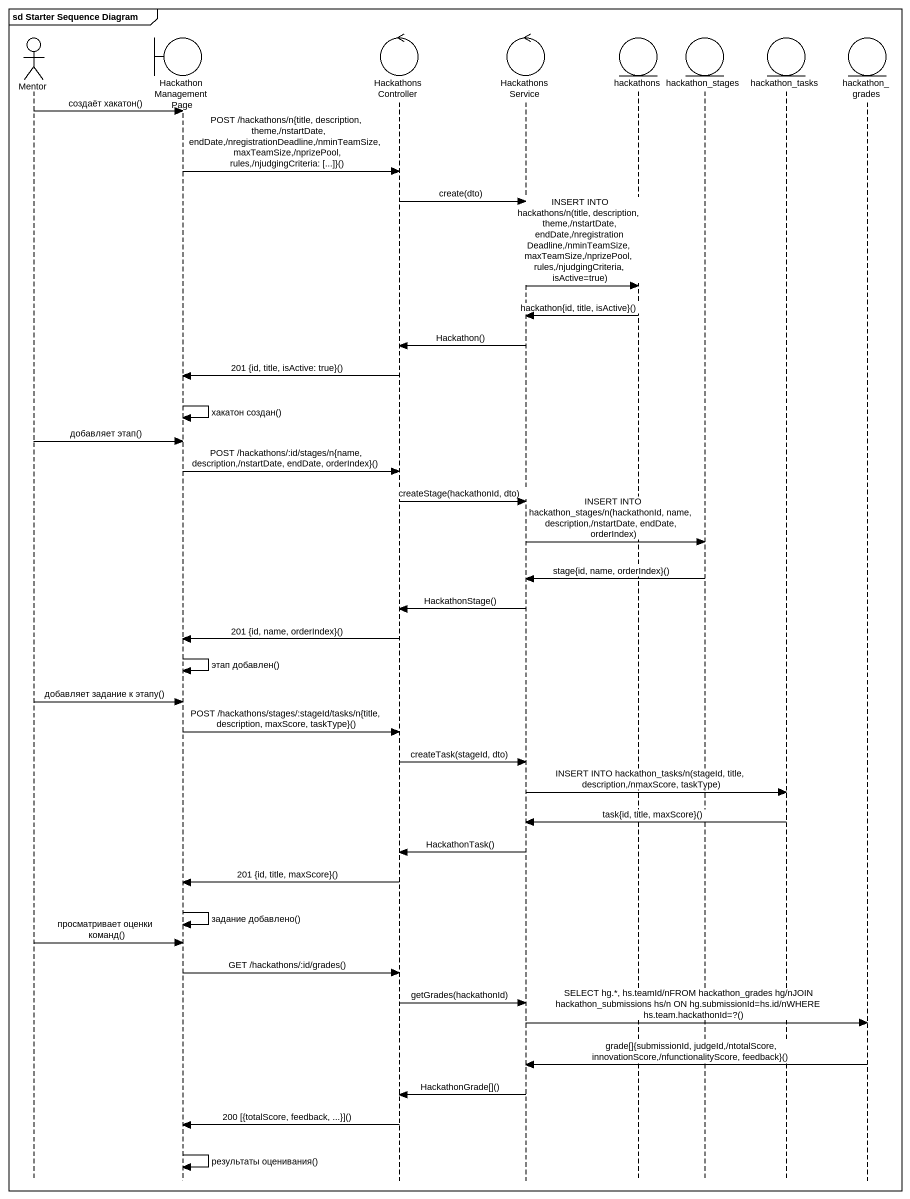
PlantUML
@startuml
mainframe sd Starter Sequence Diagram
hide footbox
actor Mentor
boundary HackathonManagementPage
control HackathonsController
control HackathonsService
entity hackathons
entity hackathon_stages
entity hackathon_tasks
entity hackathon_grades

Mentor -> HackathonManagementPage : создаёт хакатон()
HackathonManagementPage -> HackathonsController : POST /hackathons/n{title, description, theme,/nstartDate, endDate,/nregistrationDeadline,/nminTeamSize, maxTeamSize,/nprizePool, rules,/njudgingCriteria: [...]}()
HackathonsController -> HackathonsService : create(dto)
HackathonsService -> hackathons : INSERT INTO hackathons/n(title, description, theme,/nstartDate, endDate,/nregistrationDeadline,/nminTeamSize, maxTeamSize,/nprizePool, rules,/njudgingCriteria, isActive=true)
hackathons -> HackathonsService : hackathon{id, title, isActive}()
HackathonsService -> HackathonsController : Hackathon()
HackathonsController -> HackathonManagementPage : 201 {id, title, isActive: true}()
HackathonManagementPage -> HackathonManagementPage : хакатон создан()
Mentor -> HackathonManagementPage : добавляет этап()
HackathonManagementPage -> HackathonsController : POST /hackathons/:id/stages/n{name, description,/nstartDate, endDate, orderIndex}()
HackathonsController -> HackathonsService : createStage(hackathonId, dto)
HackathonsService -> hackathon_stages : INSERT INTO hackathon_stages/n(hackathonId, name, description,/nstartDate, endDate, orderIndex)
hackathon_stages -> HackathonsService : stage{id, name, orderIndex}()
HackathonsService -> HackathonsController : HackathonStage()
HackathonsController -> HackathonManagementPage : 201 {id, name, orderIndex}()
HackathonManagementPage -> HackathonManagementPage : этап добавлен()
Mentor -> HackathonManagementPage : добавляет задание к этапу()
HackathonManagementPage -> HackathonsController : POST /hackathons/stages/:stageId/tasks/n{title, description, maxScore, taskType}()
HackathonsController -> HackathonsService : createTask(stageId, dto)
HackathonsService -> hackathon_tasks : INSERT INTO hackathon_tasks/n(stageId, title, description,/nmaxScore, taskType)
hackathon_tasks -> HackathonsService : task{id, title, maxScore}()
HackathonsService -> HackathonsController : HackathonTask()
HackathonsController -> HackathonManagementPage : 201 {id, title, maxScore}()
HackathonManagementPage -> HackathonManagementPage : задание добавлено()
Mentor -> HackathonManagementPage : просматривает оценки команд()
HackathonManagementPage -> HackathonsController : GET /hackathons/:id/grades()
HackathonsController -> HackathonsService : getGrades(hackathonId)
HackathonsService -> hackathon_grades : SELECT hg.*, hs.teamId/nFROM hackathon_grades hg/nJOIN hackathon_submissions hs/n ON hg.submissionId=hs.id/nWHERE hs.team.hackathonId=?()
hackathon_grades -> HackathonsService : grade[]{submissionId, judgeId,/ntotalScore, innovationScore,/nfunctionalityScore, feedback}()
HackathonsService -> HackathonsController : HackathonGrade[]()
HackathonsController -> HackathonManagementPage : 200 [{totalScore, feedback, ...}]()
HackathonManagementPage -> HackathonManagementPage : результаты оценивания()
@enduml
